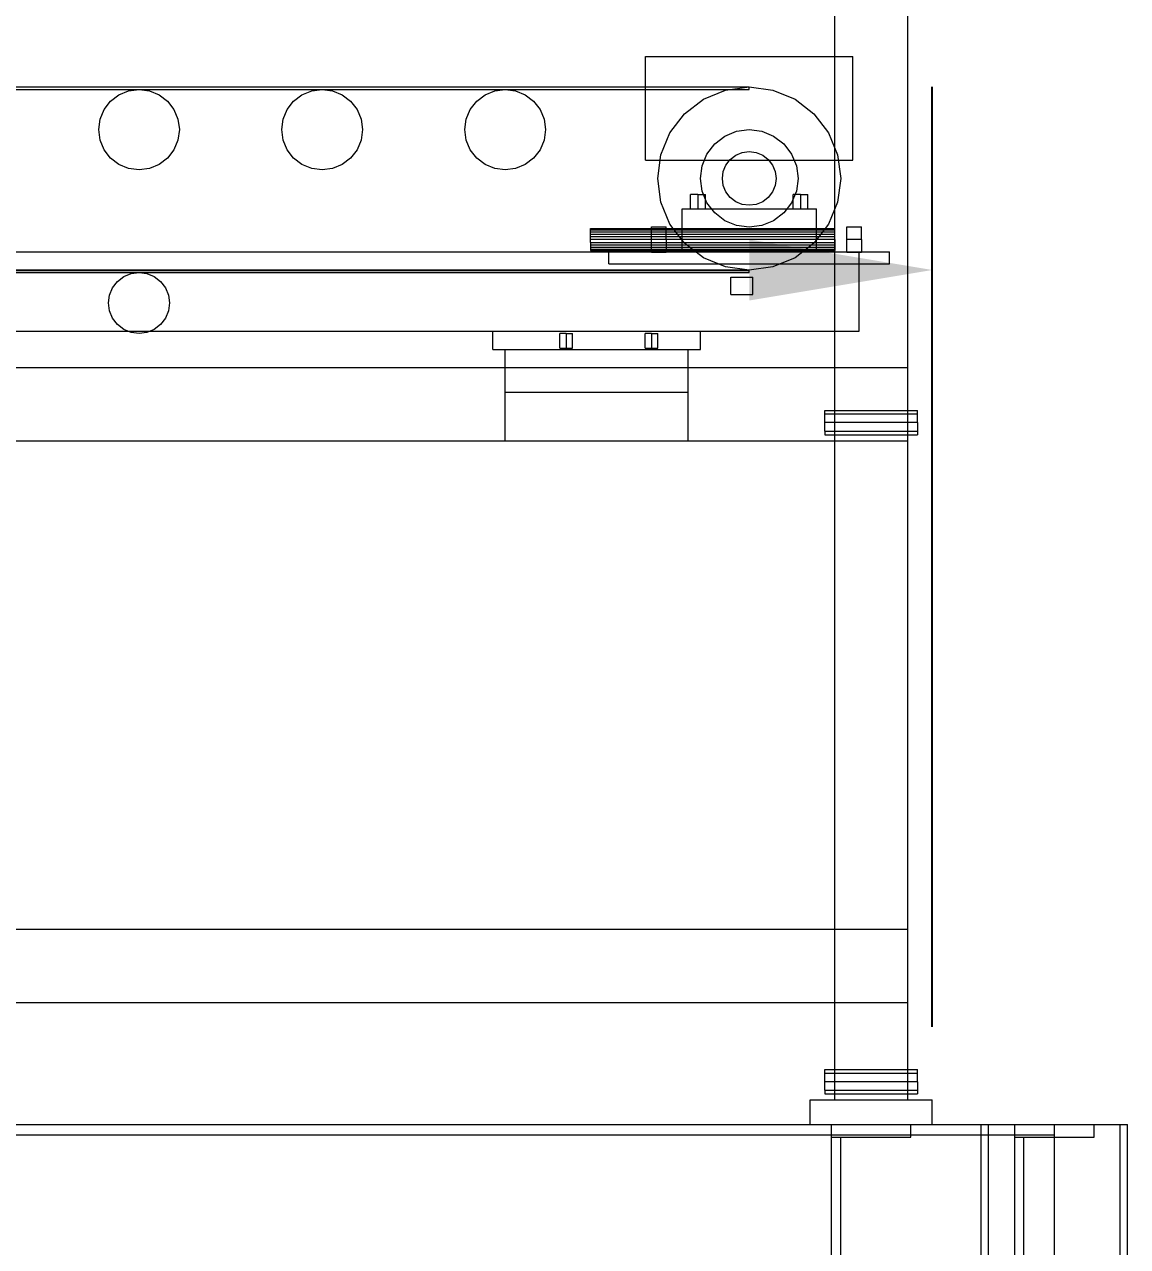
# Model space of a CAD drawing. Header units: millimetres. Extents: x -1970 to 34302, y -65268 to 6837.
# Drawn here: x 3006 to 3910, y -34100 to -33099 of the extents above; entities that cross this region are included whole.
import ezdxf

# ---------------------------------------------------------------- set-up
doc = ezdxf.new("R2010")
doc.units = ezdxf.units.MM
doc.layers.add('COTAS_O', color=1, linetype='Continuous', lineweight=0)
doc.layers.add('frontal_dosificador', color=7, linetype='Continuous', lineweight=0)
doc.dimstyles.new('R19_100', dxfattribs={"dimtxt": 250, "dimasz": 150, "dimexe": 150, "dimexo": 80, "dimgap": 100, "dimtad": 1, "dimtih": 1, "dimtoh": 1, "dimdsep": 46, "dimcen": 0.09, "dimadec": 0, "dimazin": 0, "dimtfac": 1, "dimtdec": 4, "dimtofl": 0, "dimtmove": 0, "dimatfit": 3, "dimfxl": 1, "dimtolj": 1, "dimtzin": 0, "dimarcsym": 0})

# ---------------------------------------------------------------- blocks, each defined once
blk = doc.blocks.new('*D37')
at = {"layer": 'COTAS_O', "color": 0, "lineweight": -2, "transparency": 16777216}
for p, q in [((2050, -33920), (2050, -33150)), ((3750, -33920), (3750, -33150)), ((2200, -33300), (3600, -33300))]:
    blk.add_line(p, q, dxfattribs=at)
at = {"layer": 'COTAS_O', "color": 0, "transparency": 16777216}
for points in [[(2200, -33275), (2200, -33325), (2050, -33300)], [(3600, -33275), (3600, -33325), (3750, -33300)]]:
    blk.add_solid(points, dxfattribs=at)
at = {"layer": 'Defpoints', "color": 0, "transparency": 16777216}
for p in [(3750, -33300), (2050, -34000), (3750, -34000)]:
    blk.add_point(p, dxfattribs=at)

msp = doc.modelspace()

# ---------------------------------------------------------------- linework, layer by layer
at = {"layer": 'frontal_dosificador'}
for p, q in [((3670, -33980), (3670, -31440)), ((3730, -33980), (3730, -31440)), ((3515, -33125), (3685, -33125)), ((3515, -33210), (3515, -33125)), ((3685, -33210), (3685, -33125)), ((2200, -33150), (3600, -33150)), ((2200, -33152), (3600, -33152)), ((3091.459, -33153.124), (3100, -33152)), ((3100, -33152), (3108.541, -33153.124)), ((3241.459, -33153.124), (3250, -33152)), ((3250, -33152), (3258.541, -33153.124)), ((3391.459, -33153.124), (3400, -33152)), ((3400, -33152), (3408.541, -33153.124)), ((3580.589, -33152.556), (3600, -33150)), ((3600, -33150), (3619.411, -33152.556)), ((3600, -33152), (3600, -33150)), ((3071.421, -33168.5), (3076.665, -33161.665)), ((3076.665, -33161.665), (3083.5, -33156.421)), ((3083.5, -33156.421), (3091.459, -33153.124)), ((3108.541, -33153.124), (3116.5, -33156.421)), ((3116.5, -33156.421), (3123.335, -33161.665)), ((3123.335, -33161.665), (3128.579, -33168.5)), ((3221.421, -33168.5), (3226.665, -33161.665)), ((3226.665, -33161.665), (3233.5, -33156.421)), ((3233.5, -33156.421), (3241.459, -33153.124)), ((3258.541, -33153.124), (3266.5, -33156.421)), ((3266.5, -33156.421), (3273.335, -33161.665)), ((3273.335, -33161.665), (3278.579, -33168.5)), ((3371.421, -33168.5), (3376.665, -33161.665)), ((3376.665, -33161.665), (3383.5, -33156.421)), ((3383.5, -33156.421), (3391.459, -33153.124)), ((3408.541, -33153.124), (3416.5, -33156.421)), ((3416.5, -33156.421), (3423.335, -33161.665)), ((3423.335, -33161.665), (3428.579, -33168.5)), ((3546.967, -33171.967), (3562.5, -33160.048)), ((3562.5, -33160.048), (3580.589, -33152.556)), ((3619.411, -33152.556), (3637.5, -33160.048)), ((3637.5, -33160.048), (3653.033, -33171.967)), ((3068.124, -33176.459), (3071.421, -33168.5)), ((3128.579, -33168.5), (3131.876, -33176.459)), ((3218.124, -33176.459), (3221.421, -33168.5)), ((3278.579, -33168.5), (3281.876, -33176.459)), ((3368.124, -33176.459), (3371.421, -33168.5)), ((3428.579, -33168.5), (3431.876, -33176.459)), ((3535.048, -33187.5), (3546.967, -33171.967)), ((3653.033, -33171.967), (3664.952, -33187.5)), ((3067, -33185), (3068.124, -33176.459)), ((3131.876, -33176.459), (3133, -33185)), ((3217, -33185), (3218.124, -33176.459)), ((3281.876, -33176.459), (3283, -33185)), ((3367, -33185), (3368.124, -33176.459)), ((3431.876, -33176.459), (3433, -33185)), ((3068.124, -33193.541), (3067, -33185)), ((3133, -33185), (3131.876, -33193.541)), ((3218.124, -33193.541), (3217, -33185)), ((3283, -33185), (3281.876, -33193.541)), ((3368.124, -33193.541), (3367, -33185)), ((3433, -33185), (3431.876, -33193.541)), ((3527.556, -33205.589), (3535.048, -33187.5)), ((3571.716, -33196.716), (3580, -33190.359)), ((3580, -33190.359), (3589.647, -33186.363)), ((3589.647, -33186.363), (3600, -33185)), ((3600, -33185), (3610.353, -33186.363)), ((3610.353, -33186.363), (3620, -33190.359)), ((3620, -33190.359), (3628.284, -33196.716)), ((3664.952, -33187.5), (3672.444, -33205.589)), ((3071.421, -33201.5), (3068.124, -33193.541)), ((3076.665, -33208.335), (3071.421, -33201.5)), ((3128.579, -33201.5), (3123.335, -33208.335)), ((3131.876, -33193.541), (3128.579, -33201.5)), ((3221.421, -33201.5), (3218.124, -33193.541)), ((3226.665, -33208.335), (3221.421, -33201.5)), ((3278.579, -33201.5), (3273.335, -33208.335)), ((3281.876, -33193.541), (3278.579, -33201.5)), ((3371.421, -33201.5), (3368.124, -33193.541)), ((3376.665, -33208.335), (3371.421, -33201.5)), ((3428.579, -33201.5), (3423.335, -33208.335)), ((3431.876, -33193.541), (3428.579, -33201.5)), ((3565.359, -33205), (3571.716, -33196.716)), ((3628.284, -33196.716), (3634.641, -33205)), ((3083.5, -33213.579), (3076.665, -33208.335)), ((3123.335, -33208.335), (3116.5, -33213.579)), ((3233.5, -33213.579), (3226.665, -33208.335)), ((3273.335, -33208.335), (3266.5, -33213.579)), ((3383.5, -33213.579), (3376.665, -33208.335)), ((3423.335, -33208.335), (3416.5, -33213.579)), ((3515, -33210), (3685, -33210)), ((3525, -33225), (3527.556, -33205.589)), ((3561.363, -33214.647), (3565.359, -33205)), ((3580.947, -33214), (3584.444, -33209.444)), ((3584.444, -33209.444), (3589, -33205.947)), ((3589, -33205.947), (3594.306, -33203.75)), ((3594.306, -33203.75), (3600, -33203)), ((3600, -33203), (3605.694, -33203.75)), ((3605.694, -33203.75), (3611, -33205.947)), ((3611, -33205.947), (3615.556, -33209.444)), ((3615.556, -33209.444), (3619.053, -33214)), ((3634.641, -33205), (3638.637, -33214.647)), ((3672.444, -33205.589), (3675, -33225)), ((3091.459, -33216.876), (3083.5, -33213.579)), ((3100, -33218), (3091.459, -33216.876)), ((3108.541, -33216.876), (3100, -33218)), ((3116.5, -33213.579), (3108.541, -33216.876)), ((3241.459, -33216.876), (3233.5, -33213.579)), ((3250, -33218), (3241.459, -33216.876)), ((3258.541, -33216.876), (3250, -33218)), ((3266.5, -33213.579), (3258.541, -33216.876)), ((3391.459, -33216.876), (3383.5, -33213.579)), ((3400, -33218), (3391.459, -33216.876)), ((3408.541, -33216.876), (3400, -33218)), ((3416.5, -33213.579), (3408.541, -33216.876)), ((3560, -33225), (3561.363, -33214.647)), ((3578, -33225), (3578.75, -33219.306)), ((3578.75, -33219.306), (3580.947, -33214)), ((3619.053, -33214), (3621.25, -33219.306)), ((3621.25, -33219.306), (3622, -33225)), ((3638.637, -33214.647), (3640, -33225)), ((3527.556, -33244.411), (3525, -33225)), ((3561.363, -33235.353), (3560, -33225)), ((3578.75, -33230.694), (3578, -33225)), ((3580.947, -33236), (3578.75, -33230.694)), ((3621.25, -33230.694), (3619.053, -33236)), ((3622, -33225), (3621.25, -33230.694)), ((3640, -33225), (3638.637, -33235.353)), ((3675, -33225), (3672.444, -33244.411)), ((3558, -33238), (3551.938, -33238)), ((3551.938, -33250), (3551.938, -33238)), ((3558, -33238), (3564.062, -33238)), ((3558, -33238), (3558, -33250)), ((3565.359, -33245), (3561.363, -33235.353)), ((3564.062, -33250), (3564.062, -33238)), ((3584.444, -33240.556), (3580.947, -33236)), ((3589, -33244.053), (3584.444, -33240.556)), ((3615.556, -33240.556), (3611, -33244.053)), ((3619.053, -33236), (3615.556, -33240.556)), ((3638.637, -33235.353), (3634.641, -33245)), ((3642, -33238), (3635.938, -33238)), ((3635.938, -33250), (3635.938, -33238)), ((3642, -33238), (3648.062, -33238)), ((3642, -33238), (3642, -33250)), ((3648.062, -33250), (3648.062, -33238)), ((3535.048, -33262.5), (3527.556, -33244.411)), ((3545, -33250), (3655, -33250)), ((3545, -33285), (3545, -33250)), ((3551.938, -33250), (3558, -33250)), ((3558, -33250), (3564.062, -33250)), ((3571.716, -33253.284), (3565.359, -33245)), ((3594.306, -33246.25), (3589, -33244.053)), ((3600, -33247), (3594.306, -33246.25)), ((3605.694, -33246.25), (3600, -33247)), ((3611, -33244.053), (3605.694, -33246.25)), ((3634.641, -33245), (3628.284, -33253.284)), ((3635.938, -33250), (3642, -33250)), ((3642, -33250), (3648.062, -33250)), ((3655, -33285), (3655, -33250)), ((3672.444, -33244.411), (3664.952, -33262.5)), ((3580, -33259.641), (3571.716, -33253.284)), ((3589.647, -33263.637), (3580, -33259.641)), ((3620, -33259.641), (3610.353, -33263.637)), ((3628.284, -33253.284), (3620, -33259.641)), ((3470, -33266.307), (3470, -33266)), ((3470, -33266), (3670, -33266)), ((3470, -33267.206), (3470, -33266.307)), ((3470, -33266.307), (3670, -33266.307)), ((3470, -33268.636), (3470, -33267.206)), ((3470, -33267.206), (3670, -33267.206)), ((3470, -33270.5), (3470, -33268.636)), ((3470, -33268.636), (3670, -33268.636)), ((3470, -33272.671), (3470, -33270.5)), ((3470, -33270.5), (3670, -33270.5)), ((3520, -33275), (3520, -33264.608)), ((3520, -33264.608), (3532, -33264.608)), ((3532, -33275), (3532, -33264.608)), ((3546.967, -33278.033), (3535.048, -33262.5)), ((3600, -33265), (3589.647, -33263.637)), ((3610.353, -33263.637), (3600, -33265)), ((3664.952, -33262.5), (3653.033, -33278.033)), ((3670, -33266.307), (3670, -33266)), ((3670, -33267.206), (3670, -33266.307)), ((3670, -33268.636), (3670, -33267.206)), ((3670, -33270.5), (3670, -33268.636)), ((3670, -33272.671), (3670, -33270.5)), ((3680, -33275), (3680, -33264.608)), ((3680, -33264.608), (3692, -33264.608)), ((3692, -33275), (3692, -33264.608)), ((3470, -33275), (3470, -33272.671)), ((3470, -33272.671), (3670, -33272.671)), ((3470, -33277.329), (3470, -33275)), ((3670, -33275), (3470, -33275)), ((3470, -33277.329), (3470, -33279.5)), ((3470, -33277.329), (3670, -33277.329)), ((3470, -33279.5), (3470, -33281.364)), ((3470, -33279.5), (3670, -33279.5)), ((3470, -33281.364), (3470, -33282.794)), ((3470, -33281.364), (3670, -33281.364)), ((3520, -33285.392), (3520, -33275)), ((3532, -33275), (3520, -33275)), ((3532, -33275), (3532, -33285.392)), ((3562.5, -33289.952), (3546.967, -33278.033)), ((3653.033, -33278.033), (3637.5, -33289.952)), ((3670, -33275), (3670, -33272.671)), ((3670, -33275), (3670, -33277.329)), ((3670, -33277.329), (3670, -33279.5)), ((3670, -33279.5), (3670, -33281.364)), ((3670, -33281.364), (3670, -33282.794)), ((3680, -33285.392), (3680, -33275)), ((3692, -33275), (3680, -33275)), ((3692, -33275), (3692, -33285.392)), ((2110, -33285), (3690, -33285)), ((3470, -33282.794), (3470, -33283.693)), ((3470, -33282.794), (3670, -33282.794)), ((3470, -33283.693), (3470, -33284)), ((3470, -33283.693), (3670, -33283.693)), ((3470, -33284), (3670, -33284)), ((3485, -33285), (3715, -33285)), ((3485, -33295), (3485, -33285)), ((3520, -33285.392), (3532, -33285.392)), ((3545, -33285), (3655, -33285)), ((3580.589, -33297.444), (3562.5, -33289.952)), ((3637.5, -33289.952), (3619.411, -33297.444)), ((3670, -33282.794), (3670, -33283.693)), ((3670, -33283.693), (3670, -33284)), ((3680, -33285.392), (3692, -33285.392)), ((3690, -33350), (3690, -33285)), ((3715, -33295), (3715, -33285)), ((2200, -33300), (3600, -33300)), ((2200, -33302), (3600, -33302)), ((3093.53, -33302.852), (3100, -33302)), ((3100, -33302), (3106.47, -33302.852)), ((3485, -33295), (3715, -33295)), ((3600, -33300), (3580.589, -33297.444)), ((3619.411, -33297.444), (3600, -33300)), ((3600, -33302), (3600, -33300)), ((3078.349, -33314.5), (3082.322, -33309.322)), ((3082.322, -33309.322), (3087.5, -33305.349)), ((3087.5, -33305.349), (3093.53, -33302.852)), ((3106.47, -33302.852), (3112.5, -33305.349)), ((3112.5, -33305.349), (3117.678, -33309.322)), ((3117.678, -33309.322), (3121.651, -33314.5)), ((3585, -33306), (3603, -33306)), ((3585, -33320), (3585, -33306)), ((3603, -33320), (3603, -33306)), ((3075, -33327), (3075.852, -33320.53)), ((3075.852, -33320.53), (3078.349, -33314.5)), ((3121.651, -33314.5), (3124.148, -33320.53)), ((3124.148, -33320.53), (3125, -33327)), ((3585, -33320), (3603, -33320)), ((3075.852, -33333.47), (3075, -33327)), ((3125, -33327), (3124.148, -33333.47)), ((3078.349, -33339.5), (3075.852, -33333.47)), ((3082.322, -33344.678), (3078.349, -33339.5)), ((3121.651, -33339.5), (3117.678, -33344.678)), ((3124.148, -33333.47), (3121.651, -33339.5)), ((2110, -33350), (3690, -33350)), ((3087.5, -33348.651), (3082.322, -33344.678)), ((3093.53, -33351.148), (3087.5, -33348.651)), ((3100, -33352), (3093.53, -33351.148)), ((3106.47, -33351.148), (3100, -33352)), ((3112.5, -33348.651), (3106.47, -33351.148)), ((3117.678, -33344.678), (3112.5, -33348.651)), ((3390, -33350), (3560, -33350)), ((3390, -33365), (3390, -33350)), ((3450, -33352), (3444.804, -33352)), ((3444.804, -33364), (3444.804, -33352)), ((3450, -33352), (3455.196, -33352)), ((3450, -33352), (3450, -33364)), ((3455.196, -33364), (3455.196, -33352)), ((3520, -33352), (3514.804, -33352)), ((3514.804, -33364), (3514.804, -33352)), ((3520, -33352), (3525.196, -33352)), ((3520, -33352), (3520, -33364)), ((3525.196, -33364), (3525.196, -33352)), ((3560, -33365), (3560, -33350)), ((3390, -33365), (3560, -33365)), ((3400, -33365), (3550, -33365)), ((3400, -33400), (3400, -33365)), ((3444.804, -33364), (3450, -33364)), ((3450, -33364), (3455.196, -33364)), ((3514.804, -33364), (3520, -33364)), ((3520, -33364), (3525.196, -33364)), ((3550, -33400), (3550, -33365)), ((2130, -33380), (3670, -33380)), ((3670, -33380), (3730, -33380)), ((3670, -33440), (3670, -33380)), ((3730, -33440), (3730, -33380)), ((3400, -33400), (3550, -33400)), ((3400, -33440), (3400, -33400)), ((3550, -33440), (3550, -33400)), ((3662, -33417.929), (3662, -33415)), ((3662, -33415), (3738, -33415)), ((3662, -33425), (3662, -33417.929)), ((3662, -33417.929), (3738, -33417.929)), ((3738, -33417.929), (3738, -33415)), ((3738, -33425), (3738, -33417.929)), ((3662, -33432.071), (3662, -33425)), ((3738, -33425), (3662, -33425)), ((3662, -33432.071), (3662, -33435)), ((3662, -33432.071), (3738, -33432.071)), ((3738, -33425), (3738, -33432.071)), ((3738, -33432.071), (3738, -33435)), ((2130, -33440), (3670, -33440)), ((3400, -33440), (3550, -33440)), ((3662, -33435), (3738, -33435)), ((3670, -33440), (3730, -33440)), ((2130, -33840), (3670, -33840)), ((3670, -33840), (3730, -33840)), ((3670, -33900), (3670, -33840)), ((3730, -33900), (3730, -33840)), ((2130, -33900), (3670, -33900)), ((3670, -33900), (3730, -33900)), ((3662, -33957.929), (3662, -33955)), ((3662, -33955), (3738, -33955)), ((3662, -33965), (3662, -33957.929)), ((3662, -33957.929), (3738, -33957.929)), ((3738, -33957.929), (3738, -33955)), ((3738, -33965), (3738, -33957.929)), ((3662, -33972.071), (3662, -33965)), ((3738, -33965), (3662, -33965)), ((3662, -33972.071), (3662, -33975)), ((3662, -33972.071), (3738, -33972.071)), ((3738, -33965), (3738, -33972.071)), ((3738, -33972.071), (3738, -33975)), ((3650, -33980), (3750, -33980)), ((3650, -34000), (3650, -33980)), ((3662, -33975), (3738, -33975)), ((3670, -33980), (3730, -33980)), ((3750, -34000), (3750, -33980)), ((1950, -34000), (3850, -34000)), ((3650, -34000), (3750, -34000)), ((3667.5, -34000), (3732.5, -34000)), ((3667.5, -34010.5), (3667.5, -34000)), ((3732.5, -34010.5), (3732.5, -34000)), ((3790, -34000), (3796, -34000)), ((3790, -35988), (3790, -34000)), ((3796, -35988), (3796, -34000)), ((3796, -34000), (3904, -34000)), ((3817.5, -34000), (3882.5, -34000)), ((3817.5, -34010.5), (3817.5, -34000)), ((3850, -34008.5), (3850, -34000)), ((3882.5, -34010.5), (3882.5, -34000)), ((3904, -34000), (3910, -34000)), ((3904, -35988), (3904, -34000)), ((3910, -35988), (3910, -34000)), ((1950, -34008.5), (3850, -34008.5)), ((3667.5, -34010.5), (3732.5, -34010.5)), ((3667.5, -34010.5), (3675, -34010.5)), ((3667.5, -34149.5), (3667.5, -34010.5)), ((3675, -34149.5), (3675, -34010.5)), ((3817.5, -34010.5), (3882.5, -34010.5)), ((3817.5, -34010.5), (3825, -34010.5)), ((3817.5, -34149.5), (3817.5, -34010.5)), ((3825, -34149.5), (3825, -34010.5)), ((3850, -34191.5), (3850, -34008.5))]:
    msp.add_line(p, q, dxfattribs=at)

# ---------------------------------------------------------------- dimensions: what is measured, and where the dimension line sits
at = {"layer": 'COTAS_O'}
dim = msp.add_aligned_dim(p1=(2050, -34000), p2=(3750, -34000), distance=700, text='<> O', dimstyle='R19_100', dxfattribs=at)
dim.commit()
dim.dimension.update_dxf_attribs({"geometry": '*D37', "text_midpoint": (2900, -33300)})

doc.saveas('drawing.dxf')
